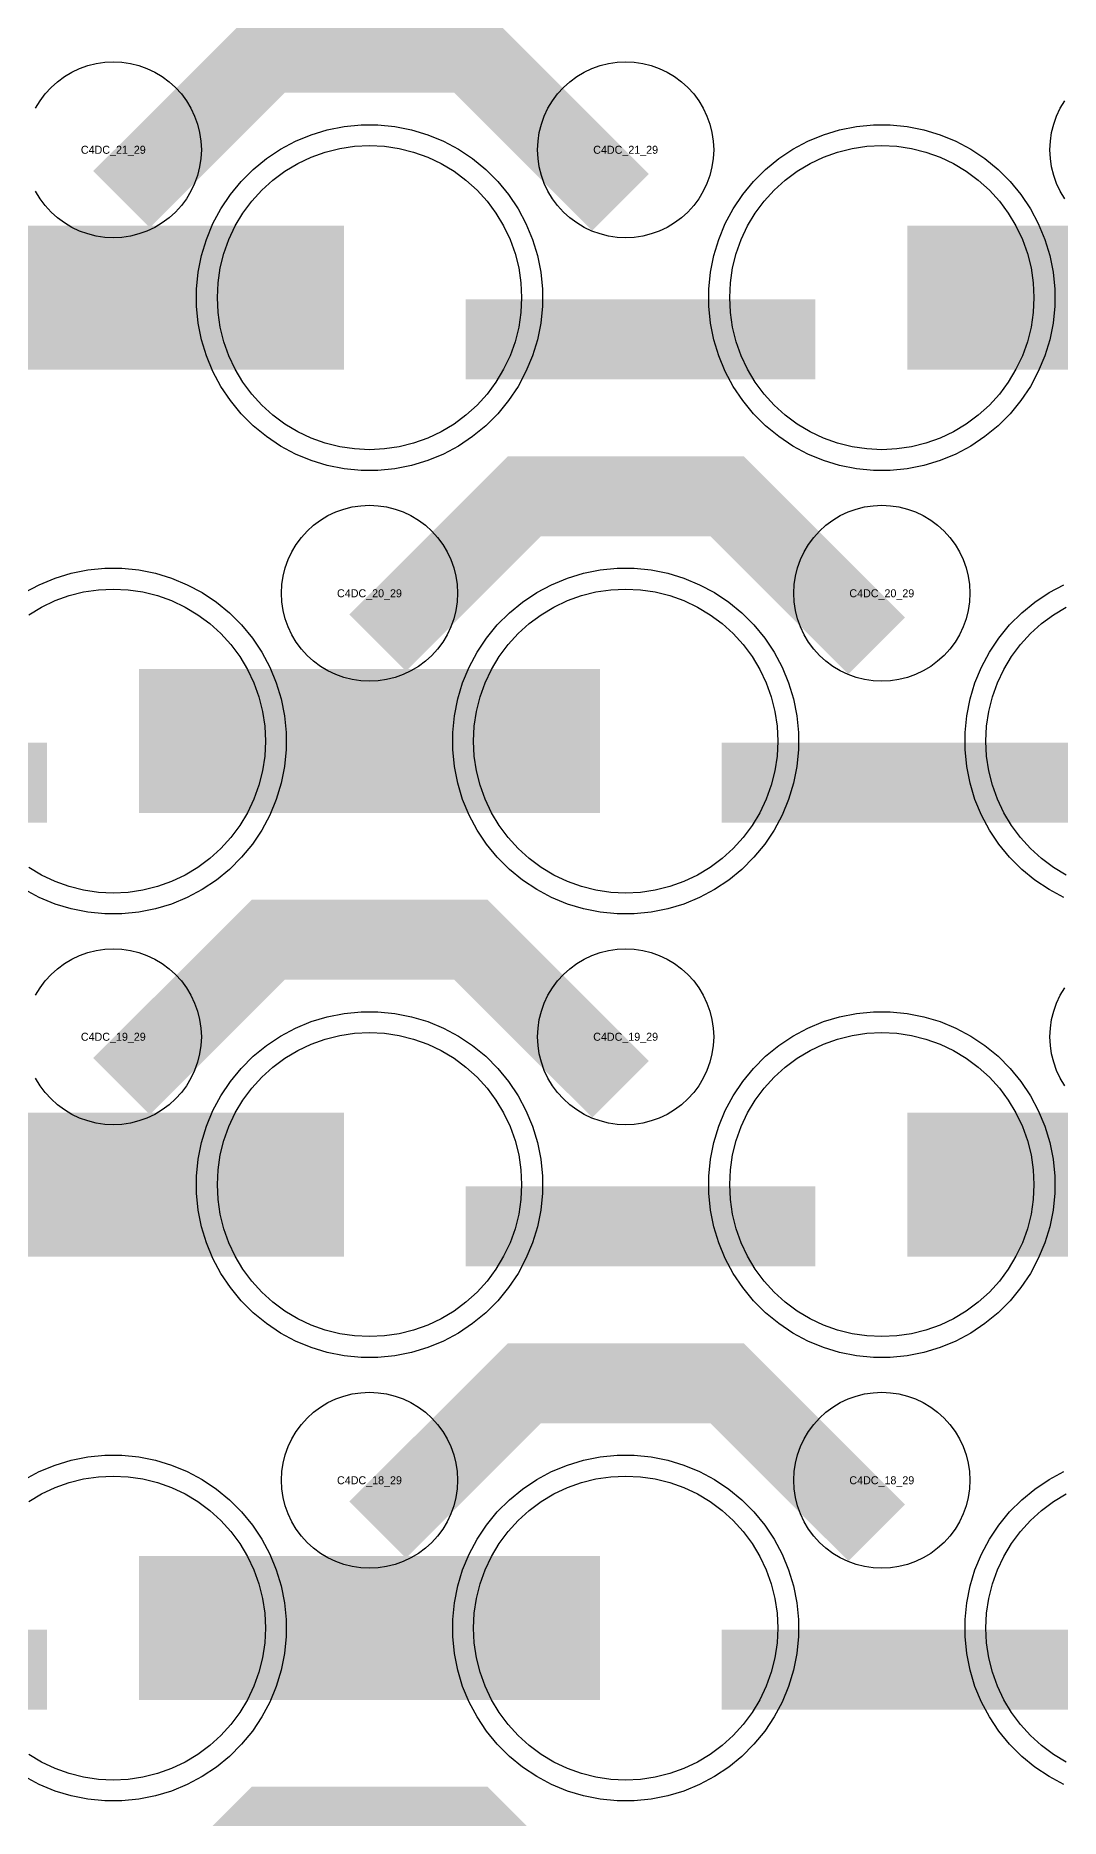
# Model space of a CAD drawing. Extents: x -11880 to 11880, y -14992 to 14992.
# Drawn here: x -2744 to -2424, y -12405 to -11848 of the extents above; entities that cross this region are included whole.
import ezdxf
from ezdxf.enums import TextEntityAlignment as Align

# ---------------------------------------------------------------- set-up
doc = ezdxf.new("R2010")
doc.units = 0
doc.header["$MEASUREMENT"] = 0
for name, color, linetype in [('GDS_775_DT_237', 138, 'CONTINUOUS'), ('RDL1_FS', 34, 'CONTINUOUS'), ('RDL_BS', 160, 'CONTINUOUS')]:
    doc.layers.add(name, color=color, linetype=linetype)

msp = doc.modelspace()

# ---------------------------------------------------------------- linework, layer by layer
at = {"layer": 'RDL1_FS'}
for points in [[(-2640, -11977.229), (-2644.657, -11977), (-2649.268, -11976.316), (-2653.791, -11975.184), (-2658.181, -11973.612), (-2662.395, -11971.62), (-2666.395, -11969.222), (-2670.14, -11966.444), (-2673.594, -11963.314), (-2676.724, -11959.86), (-2679.502, -11956.115), (-2681.9, -11952.115), (-2683.892, -11947.901), (-2685.464, -11943.511), (-2686.596, -11938.988), (-2687.28, -11934.377), (-2687.509, -11929.72), (-2687.28, -11925.063), (-2686.596, -11920.452), (-2685.464, -11915.929), (-2683.892, -11911.539), (-2681.9, -11907.325), (-2679.502, -11903.325), (-2676.724, -11899.58), (-2673.594, -11896.126), (-2670.14, -11892.996), (-2666.395, -11890.218), (-2662.395, -11887.82), (-2658.181, -11885.828), (-2653.791, -11884.256), (-2649.268, -11883.124), (-2644.657, -11882.44), (-2640, -11882.211), (-2635.343, -11882.44), (-2630.732, -11883.124), (-2626.209, -11884.256), (-2621.819, -11885.828), (-2617.605, -11887.82), (-2613.605, -11890.218), (-2609.86, -11892.996), (-2606.406, -11896.126), (-2603.276, -11899.58), (-2600.498, -11903.325), (-2598.1, -11907.325), (-2596.108, -11911.539), (-2594.536, -11915.929), (-2593.404, -11920.452), (-2592.72, -11925.063), (-2592.491, -11929.72), (-2592.72, -11934.377), (-2593.404, -11938.988), (-2594.536, -11943.511), (-2596.108, -11947.901), (-2598.1, -11952.115), (-2600.498, -11956.115), (-2603.276, -11959.86), (-2606.406, -11963.314), (-2609.86, -11966.444), (-2613.605, -11969.222), (-2617.605, -11971.62), (-2621.819, -11973.612), (-2626.209, -11975.184), (-2630.732, -11976.316), (-2635.343, -11977)], [(-2480, -11977.229), (-2484.657, -11977), (-2489.268, -11976.316), (-2493.791, -11975.184), (-2498.181, -11973.612), (-2502.395, -11971.62), (-2506.395, -11969.222), (-2510.14, -11966.444), (-2513.594, -11963.314), (-2516.724, -11959.86), (-2519.502, -11956.115), (-2521.9, -11952.115), (-2523.892, -11947.901), (-2525.464, -11943.511), (-2526.596, -11938.988), (-2527.28, -11934.377), (-2527.509, -11929.72), (-2527.28, -11925.063), (-2526.596, -11920.452), (-2525.464, -11915.929), (-2523.892, -11911.539), (-2521.9, -11907.325), (-2519.502, -11903.325), (-2516.724, -11899.58), (-2513.594, -11896.126), (-2510.14, -11892.996), (-2506.395, -11890.218), (-2502.395, -11887.82), (-2498.181, -11885.828), (-2493.791, -11884.256), (-2489.268, -11883.124), (-2484.657, -11882.44), (-2480, -11882.211), (-2475.343, -11882.44), (-2470.732, -11883.124), (-2466.209, -11884.256), (-2461.819, -11885.828), (-2457.605, -11887.82), (-2453.605, -11890.218), (-2449.86, -11892.996), (-2446.406, -11896.126), (-2443.276, -11899.58), (-2440.498, -11903.325), (-2438.1, -11907.325), (-2436.108, -11911.539), (-2434.536, -11915.929), (-2433.404, -11920.452), (-2432.72, -11925.063), (-2432.491, -11929.72), (-2432.72, -11934.377), (-2433.404, -11938.988), (-2434.536, -11943.511), (-2436.108, -11947.901), (-2438.1, -11952.115), (-2440.498, -11956.115), (-2443.276, -11959.86), (-2446.406, -11963.314), (-2449.86, -11966.444), (-2453.605, -11969.222), (-2457.605, -11971.62), (-2461.819, -11973.612), (-2466.209, -11975.184), (-2470.732, -11976.316), (-2475.343, -11977)], [(-2560, -12392.919), (-2564.657, -12392.69), (-2569.268, -12392.006), (-2573.791, -12390.874), (-2578.181, -12389.302), (-2582.395, -12387.31), (-2586.395, -12384.912), (-2590.14, -12382.134), (-2593.594, -12379.004), (-2596.724, -12375.55), (-2599.502, -12371.805), (-2601.9, -12367.805), (-2603.892, -12363.591), (-2605.464, -12359.201), (-2606.596, -12354.678), (-2607.28, -12350.067), (-2607.509, -12345.41), (-2607.28, -12340.753), (-2606.596, -12336.142), (-2605.464, -12331.619), (-2603.892, -12327.229), (-2601.9, -12323.015), (-2599.502, -12319.015), (-2596.724, -12315.27), (-2593.594, -12311.816), (-2590.14, -12308.686), (-2586.395, -12305.908), (-2582.395, -12303.51), (-2578.181, -12301.518), (-2573.791, -12299.946), (-2569.268, -12298.814), (-2564.657, -12298.13), (-2560, -12297.901), (-2555.343, -12298.13), (-2550.732, -12298.814), (-2546.209, -12299.946), (-2541.819, -12301.518), (-2537.605, -12303.51), (-2533.605, -12305.908), (-2529.86, -12308.686), (-2526.406, -12311.816), (-2523.276, -12315.27), (-2520.498, -12319.015), (-2518.1, -12323.015), (-2516.108, -12327.229), (-2514.536, -12331.619), (-2513.404, -12336.142), (-2512.72, -12340.753), (-2512.491, -12345.41), (-2512.72, -12350.067), (-2513.404, -12354.678), (-2514.536, -12359.201), (-2516.108, -12363.591), (-2518.1, -12367.805), (-2520.498, -12371.805), (-2523.276, -12375.55), (-2526.406, -12379.004), (-2529.86, -12382.134), (-2533.605, -12384.912), (-2537.605, -12387.31), (-2541.819, -12389.302), (-2546.209, -12390.874), (-2550.732, -12392.006), (-2555.343, -12392.69)]]:
    msp.add_lwpolyline(points, close=True, dxfattribs=at)
for points in [[(-2791.998, -11929.72, 45, 45, 0), (-2719.998, -11929.72, 45, 45, 0)], [(-2719.998, -11929.72, 45, 45, 0), (-2647.998, -11929.72, 45, 45, 0)], [(-2471.998, -11929.72, 45, 45, 0), (-2399.998, -11929.72, 45, 45, 0)], [(-2711.998, -12345.41, 45, 45, 0), (-2639.998, -12345.41, 45, 45, 0)], [(-2639.998, -12345.41, 45, 45, 0), (-2567.998, -12345.41, 45, 45, 0)]]:
    msp.add_lwpolyline(points, format="xyseb", dxfattribs=at)
at = {"layer": 'RDL1_FS', "color": 240, "true_color": 0xed1f24}
for points in [[(-2746.395, -12028.783), (-2742.395, -12026.385), (-2738.181, -12024.393), (-2733.791, -12022.821), (-2729.268, -12021.689), (-2724.657, -12021.005), (-2720, -12020.776), (-2715.343, -12021.005), (-2710.732, -12021.689), (-2706.209, -12022.821), (-2701.819, -12024.393), (-2697.605, -12026.385), (-2693.605, -12028.783), (-2689.86, -12031.561), (-2686.406, -12034.691), (-2683.276, -12038.145), (-2680.498, -12041.89), (-2678.1, -12045.89), (-2676.108, -12050.104), (-2674.536, -12054.494), (-2673.404, -12059.017), (-2672.72, -12063.628), (-2672.491, -12068.285), (-2672.72, -12072.942), (-2673.404, -12077.553), (-2674.536, -12082.076), (-2676.108, -12086.466), (-2678.1, -12090.68), (-2680.498, -12094.68), (-2683.276, -12098.425), (-2686.406, -12101.879), (-2689.86, -12105.009), (-2693.605, -12107.787), (-2697.605, -12110.185), (-2701.819, -12112.177), (-2706.209, -12113.749), (-2710.732, -12114.881), (-2715.343, -12115.565), (-2720, -12115.794), (-2724.657, -12115.565), (-2729.268, -12114.881), (-2733.791, -12113.749), (-2738.181, -12112.177), (-2742.395, -12110.185), (-2746.395, -12107.787)], [(-2422.395, -12110.185), (-2426.395, -12107.787), (-2430.14, -12105.009), (-2433.594, -12101.879), (-2436.724, -12098.425), (-2439.502, -12094.68), (-2441.9, -12090.68), (-2443.892, -12086.466), (-2445.464, -12082.076), (-2446.596, -12077.553), (-2447.28, -12072.942), (-2447.509, -12068.285), (-2447.28, -12063.628), (-2446.596, -12059.017), (-2445.464, -12054.494), (-2443.892, -12050.104), (-2441.9, -12045.89), (-2439.502, -12041.89), (-2436.724, -12038.145), (-2433.594, -12034.691), (-2430.14, -12031.561), (-2426.395, -12028.783), (-2422.395, -12026.385)]]:
    msp.add_lwpolyline(points, dxfattribs=at)
for points in [[(-2560, -12115.794), (-2564.657, -12115.565), (-2569.268, -12114.881), (-2573.791, -12113.749), (-2578.181, -12112.177), (-2582.395, -12110.185), (-2586.395, -12107.787), (-2590.14, -12105.009), (-2593.594, -12101.879), (-2596.724, -12098.425), (-2599.502, -12094.68), (-2601.9, -12090.68), (-2603.892, -12086.466), (-2605.464, -12082.076), (-2606.596, -12077.553), (-2607.28, -12072.942), (-2607.509, -12068.285), (-2607.28, -12063.628), (-2606.596, -12059.017), (-2605.464, -12054.494), (-2603.892, -12050.104), (-2601.9, -12045.89), (-2599.502, -12041.89), (-2596.724, -12038.145), (-2593.594, -12034.691), (-2590.14, -12031.561), (-2586.395, -12028.783), (-2582.395, -12026.385), (-2578.181, -12024.393), (-2573.791, -12022.821), (-2569.268, -12021.689), (-2564.657, -12021.005), (-2560, -12020.776), (-2555.343, -12021.005), (-2550.732, -12021.689), (-2546.209, -12022.821), (-2541.819, -12024.393), (-2537.605, -12026.385), (-2533.605, -12028.783), (-2529.86, -12031.561), (-2526.406, -12034.691), (-2523.276, -12038.145), (-2520.498, -12041.89), (-2518.1, -12045.89), (-2516.108, -12050.104), (-2514.536, -12054.494), (-2513.404, -12059.017), (-2512.72, -12063.628), (-2512.491, -12068.285), (-2512.72, -12072.942), (-2513.404, -12077.553), (-2514.536, -12082.076), (-2516.108, -12086.466), (-2518.1, -12090.68), (-2520.498, -12094.68), (-2523.276, -12098.425), (-2526.406, -12101.879), (-2529.86, -12105.009), (-2533.605, -12107.787), (-2537.605, -12110.185), (-2541.819, -12112.177), (-2546.209, -12113.749), (-2550.732, -12114.881), (-2555.343, -12115.565)], [(-2640, -12254.354), (-2644.657, -12254.125), (-2649.268, -12253.441), (-2653.791, -12252.309), (-2658.181, -12250.737), (-2662.395, -12248.745), (-2666.395, -12246.347), (-2670.14, -12243.569), (-2673.594, -12240.439), (-2676.724, -12236.985), (-2679.502, -12233.24), (-2681.9, -12229.24), (-2683.892, -12225.026), (-2685.464, -12220.636), (-2686.596, -12216.113), (-2687.28, -12211.502), (-2687.509, -12206.845), (-2687.28, -12202.188), (-2686.596, -12197.577), (-2685.464, -12193.054), (-2683.892, -12188.664), (-2681.9, -12184.45), (-2679.502, -12180.45), (-2676.724, -12176.705), (-2673.594, -12173.251), (-2670.14, -12170.121), (-2666.395, -12167.343), (-2662.395, -12164.945), (-2658.181, -12162.953), (-2653.791, -12161.381), (-2649.268, -12160.249), (-2644.657, -12159.565), (-2640, -12159.336), (-2635.343, -12159.565), (-2630.732, -12160.249), (-2626.209, -12161.381), (-2621.819, -12162.953), (-2617.605, -12164.945), (-2613.605, -12167.343), (-2609.86, -12170.121), (-2606.406, -12173.251), (-2603.276, -12176.705), (-2600.498, -12180.45), (-2598.1, -12184.45), (-2596.108, -12188.664), (-2594.536, -12193.054), (-2593.404, -12197.577), (-2592.72, -12202.188), (-2592.491, -12206.845), (-2592.72, -12211.502), (-2593.404, -12216.113), (-2594.536, -12220.636), (-2596.108, -12225.026), (-2598.1, -12229.24), (-2600.498, -12233.24), (-2603.276, -12236.985), (-2606.406, -12240.439), (-2609.86, -12243.569), (-2613.605, -12246.347), (-2617.605, -12248.745), (-2621.819, -12250.737), (-2626.209, -12252.309), (-2630.732, -12253.441), (-2635.343, -12254.125)], [(-2480, -12254.354), (-2484.657, -12254.125), (-2489.268, -12253.441), (-2493.791, -12252.309), (-2498.181, -12250.737), (-2502.395, -12248.745), (-2506.395, -12246.347), (-2510.14, -12243.569), (-2513.594, -12240.439), (-2516.724, -12236.985), (-2519.502, -12233.24), (-2521.9, -12229.24), (-2523.892, -12225.026), (-2525.464, -12220.636), (-2526.596, -12216.113), (-2527.28, -12211.502), (-2527.509, -12206.845), (-2527.28, -12202.188), (-2526.596, -12197.577), (-2525.464, -12193.054), (-2523.892, -12188.664), (-2521.9, -12184.45), (-2519.502, -12180.45), (-2516.724, -12176.705), (-2513.594, -12173.251), (-2510.14, -12170.121), (-2506.395, -12167.343), (-2502.395, -12164.945), (-2498.181, -12162.953), (-2493.791, -12161.381), (-2489.268, -12160.249), (-2484.657, -12159.565), (-2480, -12159.336), (-2475.343, -12159.565), (-2470.732, -12160.249), (-2466.209, -12161.381), (-2461.819, -12162.953), (-2457.605, -12164.945), (-2453.605, -12167.343), (-2449.86, -12170.121), (-2446.406, -12173.251), (-2443.276, -12176.705), (-2440.498, -12180.45), (-2438.1, -12184.45), (-2436.108, -12188.664), (-2434.536, -12193.054), (-2433.404, -12197.577), (-2432.72, -12202.188), (-2432.491, -12206.845), (-2432.72, -12211.502), (-2433.404, -12216.113), (-2434.536, -12220.636), (-2436.108, -12225.026), (-2438.1, -12229.24), (-2440.498, -12233.24), (-2443.276, -12236.985), (-2446.406, -12240.439), (-2449.86, -12243.569), (-2453.605, -12246.347), (-2457.605, -12248.745), (-2461.819, -12250.737), (-2466.209, -12252.309), (-2470.732, -12253.441), (-2475.343, -12254.125)]]:
    msp.add_lwpolyline(points, close=True, dxfattribs=at)
for points in [[(-2711.998, -12068.285, 45, 45, 0), (-2639.998, -12068.285, 45, 45, 0)], [(-2639.998, -12068.285, 45, 45, 0), (-2567.998, -12068.285, 45, 45, 0)], [(-2791.998, -12206.845, 45, 45, 0), (-2719.998, -12206.845, 45, 45, 0)], [(-2719.998, -12206.845, 45, 45, 0), (-2647.998, -12206.845, 45, 45, 0)], [(-2471.998, -12206.845, 45, 45, 0), (-2399.998, -12206.845, 45, 45, 0)]]:
    msp.add_lwpolyline(points, format="xyseb", dxfattribs=at)
at = {"layer": 'RDL1_FS'}
for points in [[(-2746.395, -12305.908), (-2742.395, -12303.51), (-2738.181, -12301.518), (-2733.791, -12299.946), (-2729.268, -12298.814), (-2724.657, -12298.13), (-2720, -12297.901), (-2715.343, -12298.13), (-2710.732, -12298.814), (-2706.209, -12299.946), (-2701.819, -12301.518), (-2697.605, -12303.51), (-2693.605, -12305.908), (-2689.86, -12308.686), (-2686.406, -12311.816), (-2683.276, -12315.27), (-2680.498, -12319.015), (-2678.1, -12323.015), (-2676.108, -12327.229), (-2674.536, -12331.619), (-2673.404, -12336.142), (-2672.72, -12340.753), (-2672.491, -12345.41), (-2672.72, -12350.067), (-2673.404, -12354.678), (-2674.536, -12359.201), (-2676.108, -12363.591), (-2678.1, -12367.805), (-2680.498, -12371.805), (-2683.276, -12375.55), (-2686.406, -12379.004), (-2689.86, -12382.134), (-2693.605, -12384.912), (-2697.605, -12387.31), (-2701.819, -12389.302), (-2706.209, -12390.874), (-2710.732, -12392.006), (-2715.343, -12392.69), (-2720, -12392.919), (-2724.657, -12392.69), (-2729.268, -12392.006), (-2733.791, -12390.874), (-2738.181, -12389.302), (-2742.395, -12387.31), (-2746.395, -12384.912)], [(-2422.395, -12387.31), (-2426.395, -12384.912), (-2430.14, -12382.134), (-2433.594, -12379.004), (-2436.724, -12375.55), (-2439.502, -12371.805), (-2441.9, -12367.805), (-2443.892, -12363.591), (-2445.464, -12359.201), (-2446.596, -12354.678), (-2447.28, -12350.067), (-2447.509, -12345.41), (-2447.28, -12340.753), (-2446.596, -12336.142), (-2445.464, -12331.619), (-2443.892, -12327.229), (-2441.9, -12323.015), (-2439.502, -12319.015), (-2436.724, -12315.27), (-2433.594, -12311.816), (-2430.14, -12308.686), (-2426.395, -12305.908), (-2422.395, -12303.51)]]:
    msp.add_lwpolyline(points, dxfattribs=at)
at = {"layer": 'RDL_BS'}
for points in [[(-2717.438, -11899.034, 25, 25, 0), (-2671.623, -11853.219, 25, 25, 0), (-2638.07, -11853.219, 25, 25, 0)], [(-2561.599, -11899.933, 25, 25, 0), (-2608.313, -11853.219, 25, 25, 0), (-2638.071, -11853.219, 25, 25, 0)], [(-2609.984, -11942.733, 25, 25, 0), (-2500.719, -11942.733, 25, 25, 0)], [(-2637.438, -12037.599, 25, 25, 0), (-2591.623, -11991.784, 25, 25, 0), (-2558.07, -11991.784, 25, 25, 0)], [(-2481.599, -12038.498, 25, 25, 0), (-2528.313, -11991.784, 25, 25, 0), (-2558.071, -11991.784, 25, 25, 0)], [(-2717.438, -12176.159, 25, 25, 0), (-2671.623, -12130.344, 25, 25, 0), (-2638.07, -12130.344, 25, 25, 0)], [(-2561.599, -12177.058, 25, 25, 0), (-2608.313, -12130.344, 25, 25, 0), (-2638.071, -12130.344, 25, 25, 0)], [(-2637.438, -12314.724, 25, 25, 0), (-2591.623, -12268.909, 25, 25, 0), (-2558.07, -12268.909, 25, 25, 0)], [(-2481.599, -12315.623, 25, 25, 0), (-2528.313, -12268.909, 25, 25, 0), (-2558.071, -12268.909, 25, 25, 0)], [(-2849.984, -12358.423, 25, 25, 0), (-2740.719, -12358.423, 25, 25, 0)], [(-2529.984, -12358.423, 25, 25, 0), (-2420.719, -12358.423, 25, 25, 0)], [(-2717.438, -12453.289, 25, 25, 0), (-2671.623, -12407.474, 25, 25, 0), (-2638.07, -12407.474, 25, 25, 0)], [(-2561.599, -12454.188, 25, 25, 0), (-2608.313, -12407.474, 25, 25, 0), (-2638.071, -12407.474, 25, 25, 0)]]:
    msp.add_lwpolyline(points, format="xyseb", dxfattribs=at)
for points in [[(-2744.25, -11870.576), (-2742.857, -11868.252), (-2741.254, -11866.089), (-2739.442, -11864.09), (-2737.443, -11862.278), (-2735.28, -11860.675), (-2732.956, -11859.282), (-2730.519, -11858.13), (-2727.984, -11857.223), (-2725.365, -11856.566), (-2722.693, -11856.17), (-2720, -11856.038), (-2717.307, -11856.17), (-2714.635, -11856.566), (-2712.016, -11857.223), (-2709.481, -11858.13), (-2707.044, -11859.282), (-2704.72, -11860.675), (-2702.557, -11862.278), (-2700.558, -11864.09), (-2698.746, -11866.089), (-2697.143, -11868.252), (-2695.75, -11870.576), (-2694.598, -11873.013), (-2693.691, -11875.548), (-2693.034, -11878.167), (-2692.638, -11880.839), (-2692.506, -11883.532), (-2692.638, -11886.225), (-2693.034, -11888.897), (-2693.691, -11891.516), (-2694.598, -11894.051), (-2695.75, -11896.488), (-2697.143, -11898.812), (-2698.746, -11900.975), (-2700.558, -11902.974), (-2702.557, -11904.786), (-2704.72, -11906.389), (-2707.044, -11907.782), (-2709.481, -11908.934), (-2712.016, -11909.841), (-2714.635, -11910.498), (-2717.307, -11910.894), (-2720, -11911.026), (-2722.693, -11910.894), (-2725.365, -11910.498), (-2727.984, -11909.841), (-2730.519, -11908.934), (-2732.956, -11907.782), (-2735.28, -11906.389), (-2737.443, -11904.786), (-2739.442, -11902.974), (-2741.254, -11900.975), (-2742.857, -11898.812), (-2744.25, -11896.488)], [(-2422.857, -11898.812), (-2424.25, -11896.488), (-2425.402, -11894.051), (-2426.309, -11891.516), (-2426.966, -11888.897), (-2427.362, -11886.225), (-2427.494, -11883.532), (-2427.362, -11880.839), (-2426.966, -11878.167), (-2426.309, -11875.548), (-2425.402, -11873.013), (-2424.25, -11870.576), (-2422.857, -11868.252)], [(-2744.25, -12147.701), (-2742.857, -12145.377), (-2741.254, -12143.214), (-2739.442, -12141.215), (-2737.443, -12139.403), (-2735.28, -12137.8), (-2732.956, -12136.407), (-2730.519, -12135.255), (-2727.984, -12134.348), (-2725.365, -12133.691), (-2722.693, -12133.295), (-2720, -12133.163), (-2717.307, -12133.295), (-2714.635, -12133.691), (-2712.016, -12134.348), (-2709.481, -12135.255), (-2707.044, -12136.407), (-2704.72, -12137.8), (-2702.557, -12139.403), (-2700.558, -12141.215), (-2698.746, -12143.214), (-2697.143, -12145.377), (-2695.75, -12147.701), (-2694.598, -12150.138), (-2693.691, -12152.673), (-2693.034, -12155.292), (-2692.638, -12157.964), (-2692.506, -12160.657), (-2692.638, -12163.35), (-2693.034, -12166.022), (-2693.691, -12168.641), (-2694.598, -12171.176), (-2695.75, -12173.613), (-2697.143, -12175.937), (-2698.746, -12178.1), (-2700.558, -12180.099), (-2702.557, -12181.911), (-2704.72, -12183.514), (-2707.044, -12184.907), (-2709.481, -12186.059), (-2712.016, -12186.966), (-2714.635, -12187.623), (-2717.307, -12188.019), (-2720, -12188.151), (-2722.693, -12188.019), (-2725.365, -12187.623), (-2727.984, -12186.966), (-2730.519, -12186.059), (-2732.956, -12184.907), (-2735.28, -12183.514), (-2737.443, -12181.911), (-2739.442, -12180.099), (-2741.254, -12178.1), (-2742.857, -12175.937), (-2744.25, -12173.613)], [(-2422.857, -12175.937), (-2424.25, -12173.613), (-2425.402, -12171.176), (-2426.309, -12168.641), (-2426.966, -12166.022), (-2427.362, -12163.35), (-2427.494, -12160.657), (-2427.362, -12157.964), (-2426.966, -12155.292), (-2426.309, -12152.673), (-2425.402, -12150.138), (-2424.25, -12147.701), (-2422.857, -12145.377)], [(-2747.777, -12299.027), (-2743.115, -12296.535), (-2738.205, -12294.504), (-2733.165, -12292.973), (-2727.938, -12291.927), (-2722.644, -12291.41), (-2717.356, -12291.41), (-2712.062, -12291.927), (-2706.835, -12292.973), (-2701.795, -12294.504), (-2696.885, -12296.535), (-2692.223, -12299.027), (-2687.809, -12301.974), (-2683.708, -12305.336), (-2679.926, -12309.118), (-2676.564, -12313.219), (-2673.617, -12317.633), (-2671.125, -12322.295), (-2669.094, -12327.205), (-2667.563, -12332.245), (-2666.517, -12337.472), (-2666, -12342.766), (-2666, -12348.054), (-2666.517, -12353.348), (-2667.563, -12358.575), (-2669.094, -12363.615), (-2671.125, -12368.525), (-2673.617, -12373.187), (-2676.564, -12377.601), (-2679.926, -12381.702), (-2683.708, -12385.484), (-2687.809, -12388.846), (-2692.223, -12391.793), (-2696.885, -12394.285), (-2701.795, -12396.316), (-2706.835, -12397.847), (-2712.062, -12398.893), (-2717.356, -12399.41), (-2722.644, -12399.41), (-2727.938, -12398.893), (-2733.165, -12397.847), (-2738.205, -12396.316), (-2743.115, -12394.285), (-2747.777, -12391.793)], [(-2423.115, -12394.285), (-2427.777, -12391.793), (-2432.191, -12388.846), (-2436.292, -12385.484), (-2440.074, -12381.702), (-2443.436, -12377.601), (-2446.383, -12373.187), (-2448.875, -12368.525), (-2450.906, -12363.615), (-2452.437, -12358.575), (-2453.483, -12353.348), (-2454, -12348.054), (-2454, -12342.766), (-2453.483, -12337.472), (-2452.437, -12332.245), (-2450.906, -12327.205), (-2448.875, -12322.295), (-2446.383, -12317.633), (-2443.436, -12313.219), (-2440.074, -12309.118), (-2436.292, -12305.336), (-2432.191, -12301.974), (-2427.777, -12299.027), (-2423.115, -12296.535)]]:
    msp.add_lwpolyline(points, dxfattribs=at)
for points in [[(-2560, -11911.026), (-2562.693, -11910.894), (-2565.365, -11910.498), (-2567.984, -11909.841), (-2570.519, -11908.934), (-2572.956, -11907.782), (-2575.28, -11906.389), (-2577.443, -11904.786), (-2579.442, -11902.974), (-2581.254, -11900.975), (-2582.857, -11898.812), (-2584.25, -11896.488), (-2585.402, -11894.051), (-2586.309, -11891.516), (-2586.966, -11888.897), (-2587.362, -11886.225), (-2587.494, -11883.532), (-2587.362, -11880.839), (-2586.966, -11878.167), (-2586.309, -11875.548), (-2585.402, -11873.013), (-2584.25, -11870.576), (-2582.857, -11868.252), (-2581.254, -11866.089), (-2579.442, -11864.09), (-2577.443, -11862.278), (-2575.28, -11860.675), (-2572.956, -11859.282), (-2570.519, -11858.13), (-2567.984, -11857.223), (-2565.365, -11856.566), (-2562.693, -11856.17), (-2560, -11856.038), (-2557.307, -11856.17), (-2554.635, -11856.566), (-2552.016, -11857.223), (-2549.481, -11858.13), (-2547.044, -11859.282), (-2544.72, -11860.675), (-2542.557, -11862.278), (-2540.558, -11864.09), (-2538.746, -11866.089), (-2537.143, -11868.252), (-2535.75, -11870.576), (-2534.598, -11873.013), (-2533.691, -11875.548), (-2533.034, -11878.167), (-2532.638, -11880.839), (-2532.506, -11883.532), (-2532.638, -11886.225), (-2533.034, -11888.897), (-2533.691, -11891.516), (-2534.598, -11894.051), (-2535.75, -11896.488), (-2537.143, -11898.812), (-2538.746, -11900.975), (-2540.558, -11902.974), (-2542.557, -11904.786), (-2544.72, -11906.389), (-2547.044, -11907.782), (-2549.481, -11908.934), (-2552.016, -11909.841), (-2554.635, -11910.498), (-2557.307, -11910.894)], [(-2642.644, -11983.72), (-2647.938, -11983.203), (-2653.165, -11982.157), (-2658.205, -11980.626), (-2663.115, -11978.595), (-2667.777, -11976.103), (-2672.191, -11973.156), (-2676.292, -11969.794), (-2680.074, -11966.012), (-2683.436, -11961.911), (-2686.383, -11957.497), (-2688.875, -11952.835), (-2690.906, -11947.925), (-2692.437, -11942.885), (-2693.483, -11937.658), (-2694, -11932.364), (-2694, -11927.076), (-2693.483, -11921.782), (-2692.437, -11916.555), (-2690.906, -11911.515), (-2688.875, -11906.605), (-2686.383, -11901.943), (-2683.436, -11897.529), (-2680.074, -11893.428), (-2676.292, -11889.646), (-2672.191, -11886.284), (-2667.777, -11883.337), (-2663.115, -11880.845), (-2658.205, -11878.814), (-2653.165, -11877.283), (-2647.938, -11876.237), (-2642.644, -11875.72), (-2637.356, -11875.72), (-2632.062, -11876.237), (-2626.835, -11877.283), (-2621.795, -11878.814), (-2616.885, -11880.845), (-2612.223, -11883.337), (-2607.809, -11886.284), (-2603.708, -11889.646), (-2599.926, -11893.428), (-2596.564, -11897.529), (-2593.617, -11901.943), (-2591.125, -11906.605), (-2589.094, -11911.515), (-2587.563, -11916.555), (-2586.517, -11921.782), (-2586, -11927.076), (-2586, -11932.364), (-2586.517, -11937.658), (-2587.563, -11942.885), (-2589.094, -11947.925), (-2591.125, -11952.835), (-2593.617, -11957.497), (-2596.564, -11961.911), (-2599.926, -11966.012), (-2603.708, -11969.794), (-2607.809, -11973.156), (-2612.223, -11976.103), (-2616.885, -11978.595), (-2621.795, -11980.626), (-2626.835, -11982.157), (-2632.062, -11983.203), (-2637.356, -11983.72)], [(-2482.644, -11983.72), (-2487.938, -11983.203), (-2493.165, -11982.157), (-2498.205, -11980.626), (-2503.115, -11978.595), (-2507.777, -11976.103), (-2512.191, -11973.156), (-2516.292, -11969.794), (-2520.074, -11966.012), (-2523.436, -11961.911), (-2526.383, -11957.497), (-2528.875, -11952.835), (-2530.906, -11947.925), (-2532.437, -11942.885), (-2533.483, -11937.658), (-2534, -11932.364), (-2534, -11927.076), (-2533.483, -11921.782), (-2532.437, -11916.555), (-2530.906, -11911.515), (-2528.875, -11906.605), (-2526.383, -11901.943), (-2523.436, -11897.529), (-2520.074, -11893.428), (-2516.292, -11889.646), (-2512.191, -11886.284), (-2507.777, -11883.337), (-2503.115, -11880.845), (-2498.205, -11878.814), (-2493.165, -11877.283), (-2487.938, -11876.237), (-2482.644, -11875.72), (-2477.356, -11875.72), (-2472.062, -11876.237), (-2466.835, -11877.283), (-2461.795, -11878.814), (-2456.885, -11880.845), (-2452.223, -11883.337), (-2447.809, -11886.284), (-2443.708, -11889.646), (-2439.926, -11893.428), (-2436.564, -11897.529), (-2433.617, -11901.943), (-2431.125, -11906.605), (-2429.094, -11911.515), (-2427.563, -11916.555), (-2426.517, -11921.782), (-2426, -11927.076), (-2426, -11932.364), (-2426.517, -11937.658), (-2427.563, -11942.885), (-2429.094, -11947.925), (-2431.125, -11952.835), (-2433.617, -11957.497), (-2436.564, -11961.911), (-2439.926, -11966.012), (-2443.708, -11969.794), (-2447.809, -11973.156), (-2452.223, -11976.103), (-2456.885, -11978.595), (-2461.795, -11980.626), (-2466.835, -11982.157), (-2472.062, -11983.203), (-2477.356, -11983.72)], [(-2640, -12049.591), (-2642.693, -12049.459), (-2645.365, -12049.063), (-2647.984, -12048.406), (-2650.519, -12047.499), (-2652.956, -12046.347), (-2655.28, -12044.954), (-2657.443, -12043.351), (-2659.442, -12041.539), (-2661.254, -12039.54), (-2662.857, -12037.377), (-2664.25, -12035.053), (-2665.402, -12032.616), (-2666.309, -12030.081), (-2666.966, -12027.462), (-2667.362, -12024.79), (-2667.494, -12022.097), (-2667.362, -12019.404), (-2666.966, -12016.732), (-2666.309, -12014.113), (-2665.402, -12011.578), (-2664.25, -12009.141), (-2662.857, -12006.817), (-2661.254, -12004.654), (-2659.442, -12002.655), (-2657.443, -12000.843), (-2655.28, -11999.24), (-2652.956, -11997.847), (-2650.519, -11996.695), (-2647.984, -11995.788), (-2645.365, -11995.131), (-2642.693, -11994.735), (-2640, -11994.603), (-2637.307, -11994.735), (-2634.635, -11995.131), (-2632.016, -11995.788), (-2629.481, -11996.695), (-2627.044, -11997.847), (-2624.72, -11999.24), (-2622.557, -12000.843), (-2620.558, -12002.655), (-2618.746, -12004.654), (-2617.143, -12006.817), (-2615.75, -12009.141), (-2614.598, -12011.578), (-2613.691, -12014.113), (-2613.034, -12016.732), (-2612.638, -12019.404), (-2612.506, -12022.097), (-2612.638, -12024.79), (-2613.034, -12027.462), (-2613.691, -12030.081), (-2614.598, -12032.616), (-2615.75, -12035.053), (-2617.143, -12037.377), (-2618.746, -12039.54), (-2620.558, -12041.539), (-2622.557, -12043.351), (-2624.72, -12044.954), (-2627.044, -12046.347), (-2629.481, -12047.499), (-2632.016, -12048.406), (-2634.635, -12049.063), (-2637.307, -12049.459)], [(-2480, -12049.591), (-2482.693, -12049.459), (-2485.365, -12049.063), (-2487.984, -12048.406), (-2490.519, -12047.499), (-2492.956, -12046.347), (-2495.28, -12044.954), (-2497.443, -12043.351), (-2499.442, -12041.539), (-2501.254, -12039.54), (-2502.857, -12037.377), (-2504.25, -12035.053), (-2505.402, -12032.616), (-2506.309, -12030.081), (-2506.966, -12027.462), (-2507.362, -12024.79), (-2507.494, -12022.097), (-2507.362, -12019.404), (-2506.966, -12016.732), (-2506.309, -12014.113), (-2505.402, -12011.578), (-2504.25, -12009.141), (-2502.857, -12006.817), (-2501.254, -12004.654), (-2499.442, -12002.655), (-2497.443, -12000.843), (-2495.28, -11999.24), (-2492.956, -11997.847), (-2490.519, -11996.695), (-2487.984, -11995.788), (-2485.365, -11995.131), (-2482.693, -11994.735), (-2480, -11994.603), (-2477.307, -11994.735), (-2474.635, -11995.131), (-2472.016, -11995.788), (-2469.481, -11996.695), (-2467.044, -11997.847), (-2464.72, -11999.24), (-2462.557, -12000.843), (-2460.558, -12002.655), (-2458.746, -12004.654), (-2457.143, -12006.817), (-2455.75, -12009.141), (-2454.598, -12011.578), (-2453.691, -12014.113), (-2453.034, -12016.732), (-2452.638, -12019.404), (-2452.506, -12022.097), (-2452.638, -12024.79), (-2453.034, -12027.462), (-2453.691, -12030.081), (-2454.598, -12032.616), (-2455.75, -12035.053), (-2457.143, -12037.377), (-2458.746, -12039.54), (-2460.558, -12041.539), (-2462.557, -12043.351), (-2464.72, -12044.954), (-2467.044, -12046.347), (-2469.481, -12047.499), (-2472.016, -12048.406), (-2474.635, -12049.063), (-2477.307, -12049.459)], [(-2560, -12188.151), (-2562.693, -12188.019), (-2565.365, -12187.623), (-2567.984, -12186.966), (-2570.519, -12186.059), (-2572.956, -12184.907), (-2575.28, -12183.514), (-2577.443, -12181.911), (-2579.442, -12180.099), (-2581.254, -12178.1), (-2582.857, -12175.937), (-2584.25, -12173.613), (-2585.402, -12171.176), (-2586.309, -12168.641), (-2586.966, -12166.022), (-2587.362, -12163.35), (-2587.494, -12160.657), (-2587.362, -12157.964), (-2586.966, -12155.292), (-2586.309, -12152.673), (-2585.402, -12150.138), (-2584.25, -12147.701), (-2582.857, -12145.377), (-2581.254, -12143.214), (-2579.442, -12141.215), (-2577.443, -12139.403), (-2575.28, -12137.8), (-2572.956, -12136.407), (-2570.519, -12135.255), (-2567.984, -12134.348), (-2565.365, -12133.691), (-2562.693, -12133.295), (-2560, -12133.163), (-2557.307, -12133.295), (-2554.635, -12133.691), (-2552.016, -12134.348), (-2549.481, -12135.255), (-2547.044, -12136.407), (-2544.72, -12137.8), (-2542.557, -12139.403), (-2540.558, -12141.215), (-2538.746, -12143.214), (-2537.143, -12145.377), (-2535.75, -12147.701), (-2534.598, -12150.138), (-2533.691, -12152.673), (-2533.034, -12155.292), (-2532.638, -12157.964), (-2532.506, -12160.657), (-2532.638, -12163.35), (-2533.034, -12166.022), (-2533.691, -12168.641), (-2534.598, -12171.176), (-2535.75, -12173.613), (-2537.143, -12175.937), (-2538.746, -12178.1), (-2540.558, -12180.099), (-2542.557, -12181.911), (-2544.72, -12183.514), (-2547.044, -12184.907), (-2549.481, -12186.059), (-2552.016, -12186.966), (-2554.635, -12187.623), (-2557.307, -12188.019)], [(-2640, -12326.716), (-2642.693, -12326.584), (-2645.365, -12326.188), (-2647.984, -12325.531), (-2650.519, -12324.624), (-2652.956, -12323.472), (-2655.28, -12322.079), (-2657.443, -12320.476), (-2659.442, -12318.664), (-2661.254, -12316.665), (-2662.857, -12314.502), (-2664.25, -12312.178), (-2665.402, -12309.741), (-2666.309, -12307.206), (-2666.966, -12304.587), (-2667.362, -12301.915), (-2667.494, -12299.222), (-2667.362, -12296.529), (-2666.966, -12293.857), (-2666.309, -12291.238), (-2665.402, -12288.703), (-2664.25, -12286.266), (-2662.857, -12283.942), (-2661.254, -12281.779), (-2659.442, -12279.78), (-2657.443, -12277.968), (-2655.28, -12276.365), (-2652.956, -12274.972), (-2650.519, -12273.82), (-2647.984, -12272.913), (-2645.365, -12272.256), (-2642.693, -12271.86), (-2640, -12271.728), (-2637.307, -12271.86), (-2634.635, -12272.256), (-2632.016, -12272.913), (-2629.481, -12273.82), (-2627.044, -12274.972), (-2624.72, -12276.365), (-2622.557, -12277.968), (-2620.558, -12279.78), (-2618.746, -12281.779), (-2617.143, -12283.942), (-2615.75, -12286.266), (-2614.598, -12288.703), (-2613.691, -12291.238), (-2613.034, -12293.857), (-2612.638, -12296.529), (-2612.506, -12299.222), (-2612.638, -12301.915), (-2613.034, -12304.587), (-2613.691, -12307.206), (-2614.598, -12309.741), (-2615.75, -12312.178), (-2617.143, -12314.502), (-2618.746, -12316.665), (-2620.558, -12318.664), (-2622.557, -12320.476), (-2624.72, -12322.079), (-2627.044, -12323.472), (-2629.481, -12324.624), (-2632.016, -12325.531), (-2634.635, -12326.188), (-2637.307, -12326.584)], [(-2480, -12326.716), (-2482.693, -12326.584), (-2485.365, -12326.188), (-2487.984, -12325.531), (-2490.519, -12324.624), (-2492.956, -12323.472), (-2495.28, -12322.079), (-2497.443, -12320.476), (-2499.442, -12318.664), (-2501.254, -12316.665), (-2502.857, -12314.502), (-2504.25, -12312.178), (-2505.402, -12309.741), (-2506.309, -12307.206), (-2506.966, -12304.587), (-2507.362, -12301.915), (-2507.494, -12299.222), (-2507.362, -12296.529), (-2506.966, -12293.857), (-2506.309, -12291.238), (-2505.402, -12288.703), (-2504.25, -12286.266), (-2502.857, -12283.942), (-2501.254, -12281.779), (-2499.442, -12279.78), (-2497.443, -12277.968), (-2495.28, -12276.365), (-2492.956, -12274.972), (-2490.519, -12273.82), (-2487.984, -12272.913), (-2485.365, -12272.256), (-2482.693, -12271.86), (-2480, -12271.728), (-2477.307, -12271.86), (-2474.635, -12272.256), (-2472.016, -12272.913), (-2469.481, -12273.82), (-2467.044, -12274.972), (-2464.72, -12276.365), (-2462.557, -12277.968), (-2460.558, -12279.78), (-2458.746, -12281.779), (-2457.143, -12283.942), (-2455.75, -12286.266), (-2454.598, -12288.703), (-2453.691, -12291.238), (-2453.034, -12293.857), (-2452.638, -12296.529), (-2452.506, -12299.222), (-2452.638, -12301.915), (-2453.034, -12304.587), (-2453.691, -12307.206), (-2454.598, -12309.741), (-2455.75, -12312.178), (-2457.143, -12314.502), (-2458.746, -12316.665), (-2460.558, -12318.664), (-2462.557, -12320.476), (-2464.72, -12322.079), (-2467.044, -12323.472), (-2469.481, -12324.624), (-2472.016, -12325.531), (-2474.635, -12326.188), (-2477.307, -12326.584)], [(-2562.644, -12399.41), (-2567.938, -12398.893), (-2573.165, -12397.847), (-2578.205, -12396.316), (-2583.115, -12394.285), (-2587.777, -12391.793), (-2592.191, -12388.846), (-2596.292, -12385.484), (-2600.074, -12381.702), (-2603.436, -12377.601), (-2606.383, -12373.187), (-2608.875, -12368.525), (-2610.906, -12363.615), (-2612.437, -12358.575), (-2613.483, -12353.348), (-2614, -12348.054), (-2614, -12342.766), (-2613.483, -12337.472), (-2612.437, -12332.245), (-2610.906, -12327.205), (-2608.875, -12322.295), (-2606.383, -12317.633), (-2603.436, -12313.219), (-2600.074, -12309.118), (-2596.292, -12305.336), (-2592.191, -12301.974), (-2587.777, -12299.027), (-2583.115, -12296.535), (-2578.205, -12294.504), (-2573.165, -12292.973), (-2567.938, -12291.927), (-2562.644, -12291.41), (-2557.356, -12291.41), (-2552.062, -12291.927), (-2546.835, -12292.973), (-2541.795, -12294.504), (-2536.885, -12296.535), (-2532.223, -12299.027), (-2527.809, -12301.974), (-2523.708, -12305.336), (-2519.926, -12309.118), (-2516.564, -12313.219), (-2513.617, -12317.633), (-2511.125, -12322.295), (-2509.094, -12327.205), (-2507.563, -12332.245), (-2506.517, -12337.472), (-2506, -12342.766), (-2506, -12348.054), (-2506.517, -12353.348), (-2507.563, -12358.575), (-2509.094, -12363.615), (-2511.125, -12368.525), (-2513.617, -12373.187), (-2516.564, -12377.601), (-2519.926, -12381.702), (-2523.708, -12385.484), (-2527.809, -12388.846), (-2532.223, -12391.793), (-2536.885, -12394.285), (-2541.795, -12396.316), (-2546.835, -12397.847), (-2552.062, -12398.893), (-2557.356, -12399.41)]]:
    msp.add_lwpolyline(points, close=True, dxfattribs=at)
at = {"layer": 'RDL_BS', "color": 240, "true_color": 0xed1f24}
for points in [[(-2747.777, -12021.902), (-2743.115, -12019.41), (-2738.205, -12017.379), (-2733.165, -12015.848), (-2727.938, -12014.802), (-2722.644, -12014.285), (-2717.356, -12014.285), (-2712.062, -12014.802), (-2706.835, -12015.848), (-2701.795, -12017.379), (-2696.885, -12019.41), (-2692.223, -12021.902), (-2687.809, -12024.849), (-2683.708, -12028.211), (-2679.926, -12031.993), (-2676.564, -12036.094), (-2673.617, -12040.508), (-2671.125, -12045.17), (-2669.094, -12050.08), (-2667.563, -12055.12), (-2666.517, -12060.347), (-2666, -12065.641), (-2666, -12070.929), (-2666.517, -12076.223), (-2667.563, -12081.45), (-2669.094, -12086.49), (-2671.125, -12091.4), (-2673.617, -12096.062), (-2676.564, -12100.476), (-2679.926, -12104.577), (-2683.708, -12108.359), (-2687.809, -12111.721), (-2692.223, -12114.668), (-2696.885, -12117.16), (-2701.795, -12119.191), (-2706.835, -12120.722), (-2712.062, -12121.768), (-2717.356, -12122.285), (-2722.644, -12122.285), (-2727.938, -12121.768), (-2733.165, -12120.722), (-2738.205, -12119.191), (-2743.115, -12117.16), (-2747.777, -12114.668)], [(-2423.115, -12117.16), (-2427.777, -12114.668), (-2432.191, -12111.721), (-2436.292, -12108.359), (-2440.074, -12104.577), (-2443.436, -12100.476), (-2446.383, -12096.062), (-2448.875, -12091.4), (-2450.906, -12086.49), (-2452.437, -12081.45), (-2453.483, -12076.223), (-2454, -12070.929), (-2454, -12065.641), (-2453.483, -12060.347), (-2452.437, -12055.12), (-2450.906, -12050.08), (-2448.875, -12045.17), (-2446.383, -12040.508), (-2443.436, -12036.094), (-2440.074, -12031.993), (-2436.292, -12028.211), (-2432.191, -12024.849), (-2427.777, -12021.902), (-2423.115, -12019.41)]]:
    msp.add_lwpolyline(points, dxfattribs=at)
for points in [[(-2562.644, -12122.285), (-2567.938, -12121.768), (-2573.165, -12120.722), (-2578.205, -12119.191), (-2583.115, -12117.16), (-2587.777, -12114.668), (-2592.191, -12111.721), (-2596.292, -12108.359), (-2600.074, -12104.577), (-2603.436, -12100.476), (-2606.383, -12096.062), (-2608.875, -12091.4), (-2610.906, -12086.49), (-2612.437, -12081.45), (-2613.483, -12076.223), (-2614, -12070.929), (-2614, -12065.641), (-2613.483, -12060.347), (-2612.437, -12055.12), (-2610.906, -12050.08), (-2608.875, -12045.17), (-2606.383, -12040.508), (-2603.436, -12036.094), (-2600.074, -12031.993), (-2596.292, -12028.211), (-2592.191, -12024.849), (-2587.777, -12021.902), (-2583.115, -12019.41), (-2578.205, -12017.379), (-2573.165, -12015.848), (-2567.938, -12014.802), (-2562.644, -12014.285), (-2557.356, -12014.285), (-2552.062, -12014.802), (-2546.835, -12015.848), (-2541.795, -12017.379), (-2536.885, -12019.41), (-2532.223, -12021.902), (-2527.809, -12024.849), (-2523.708, -12028.211), (-2519.926, -12031.993), (-2516.564, -12036.094), (-2513.617, -12040.508), (-2511.125, -12045.17), (-2509.094, -12050.08), (-2507.563, -12055.12), (-2506.517, -12060.347), (-2506, -12065.641), (-2506, -12070.929), (-2506.517, -12076.223), (-2507.563, -12081.45), (-2509.094, -12086.49), (-2511.125, -12091.4), (-2513.617, -12096.062), (-2516.564, -12100.476), (-2519.926, -12104.577), (-2523.708, -12108.359), (-2527.809, -12111.721), (-2532.223, -12114.668), (-2536.885, -12117.16), (-2541.795, -12119.191), (-2546.835, -12120.722), (-2552.062, -12121.768), (-2557.356, -12122.285)], [(-2642.644, -12260.845), (-2647.938, -12260.328), (-2653.165, -12259.282), (-2658.205, -12257.751), (-2663.115, -12255.72), (-2667.777, -12253.228), (-2672.191, -12250.281), (-2676.292, -12246.919), (-2680.074, -12243.137), (-2683.436, -12239.036), (-2686.383, -12234.622), (-2688.875, -12229.96), (-2690.906, -12225.05), (-2692.437, -12220.01), (-2693.483, -12214.783), (-2694, -12209.489), (-2694, -12204.201), (-2693.483, -12198.907), (-2692.437, -12193.68), (-2690.906, -12188.64), (-2688.875, -12183.73), (-2686.383, -12179.068), (-2683.436, -12174.654), (-2680.074, -12170.553), (-2676.292, -12166.771), (-2672.191, -12163.409), (-2667.777, -12160.462), (-2663.115, -12157.97), (-2658.205, -12155.939), (-2653.165, -12154.408), (-2647.938, -12153.362), (-2642.644, -12152.845), (-2637.356, -12152.845), (-2632.062, -12153.362), (-2626.835, -12154.408), (-2621.795, -12155.939), (-2616.885, -12157.97), (-2612.223, -12160.462), (-2607.809, -12163.409), (-2603.708, -12166.771), (-2599.926, -12170.553), (-2596.564, -12174.654), (-2593.617, -12179.068), (-2591.125, -12183.73), (-2589.094, -12188.64), (-2587.563, -12193.68), (-2586.517, -12198.907), (-2586, -12204.201), (-2586, -12209.489), (-2586.517, -12214.783), (-2587.563, -12220.01), (-2589.094, -12225.05), (-2591.125, -12229.96), (-2593.617, -12234.622), (-2596.564, -12239.036), (-2599.926, -12243.137), (-2603.708, -12246.919), (-2607.809, -12250.281), (-2612.223, -12253.228), (-2616.885, -12255.72), (-2621.795, -12257.751), (-2626.835, -12259.282), (-2632.062, -12260.328), (-2637.356, -12260.845)], [(-2482.644, -12260.845), (-2487.938, -12260.328), (-2493.165, -12259.282), (-2498.205, -12257.751), (-2503.115, -12255.72), (-2507.777, -12253.228), (-2512.191, -12250.281), (-2516.292, -12246.919), (-2520.074, -12243.137), (-2523.436, -12239.036), (-2526.383, -12234.622), (-2528.875, -12229.96), (-2530.906, -12225.05), (-2532.437, -12220.01), (-2533.483, -12214.783), (-2534, -12209.489), (-2534, -12204.201), (-2533.483, -12198.907), (-2532.437, -12193.68), (-2530.906, -12188.64), (-2528.875, -12183.73), (-2526.383, -12179.068), (-2523.436, -12174.654), (-2520.074, -12170.553), (-2516.292, -12166.771), (-2512.191, -12163.409), (-2507.777, -12160.462), (-2503.115, -12157.97), (-2498.205, -12155.939), (-2493.165, -12154.408), (-2487.938, -12153.362), (-2482.644, -12152.845), (-2477.356, -12152.845), (-2472.062, -12153.362), (-2466.835, -12154.408), (-2461.795, -12155.939), (-2456.885, -12157.97), (-2452.223, -12160.462), (-2447.809, -12163.409), (-2443.708, -12166.771), (-2439.926, -12170.553), (-2436.564, -12174.654), (-2433.617, -12179.068), (-2431.125, -12183.73), (-2429.094, -12188.64), (-2427.563, -12193.68), (-2426.517, -12198.907), (-2426, -12204.201), (-2426, -12209.489), (-2426.517, -12214.783), (-2427.563, -12220.01), (-2429.094, -12225.05), (-2431.125, -12229.96), (-2433.617, -12234.622), (-2436.564, -12239.036), (-2439.926, -12243.137), (-2443.708, -12246.919), (-2447.809, -12250.281), (-2452.223, -12253.228), (-2456.885, -12255.72), (-2461.795, -12257.751), (-2466.835, -12259.282), (-2472.062, -12260.328), (-2477.356, -12260.845)]]:
    msp.add_lwpolyline(points, close=True, dxfattribs=at)
for points in [[(-2849.984, -12081.298, 25, 25, 0), (-2740.719, -12081.298, 25, 25, 0)], [(-2529.984, -12081.298, 25, 25, 0), (-2420.719, -12081.298, 25, 25, 0)], [(-2609.984, -12219.858, 25, 25, 0), (-2500.719, -12219.858, 25, 25, 0)]]:
    msp.add_lwpolyline(points, format="xyseb", dxfattribs=at)

# ---------------------------------------------------------------- texts
at = {"layer": 'GDS_775_DT_237'}
for s, p in [('C4DC_21_29', (-2720, -11883.532)), ('C4DC_21_29', (-2720, -11883.532)), ('C4DC_21_29', (-2560, -11883.532)), ('C4DC_21_29', (-2560, -11883.532)), ('C4DC_20_29', (-2640, -12022.097)), ('C4DC_20_29', (-2640, -12022.097)), ('C4DC_20_29', (-2480, -12022.097)), ('C4DC_20_29', (-2480, -12022.097)), ('C4DC_19_29', (-2720, -12160.657)), ('C4DC_19_29', (-2720, -12160.657)), ('C4DC_19_29', (-2560, -12160.657)), ('C4DC_19_29', (-2560, -12160.657)), ('C4DC_18_29', (-2640, -12299.222)), ('C4DC_18_29', (-2640, -12299.222)), ('C4DC_18_29', (-2480, -12299.222)), ('C4DC_18_29', (-2480, -12299.222))]:
    msp.add_text(s, height=2.5, dxfattribs=at).set_placement(p, align=Align.MIDDLE_CENTER)

doc.saveas('drawing.dxf')
